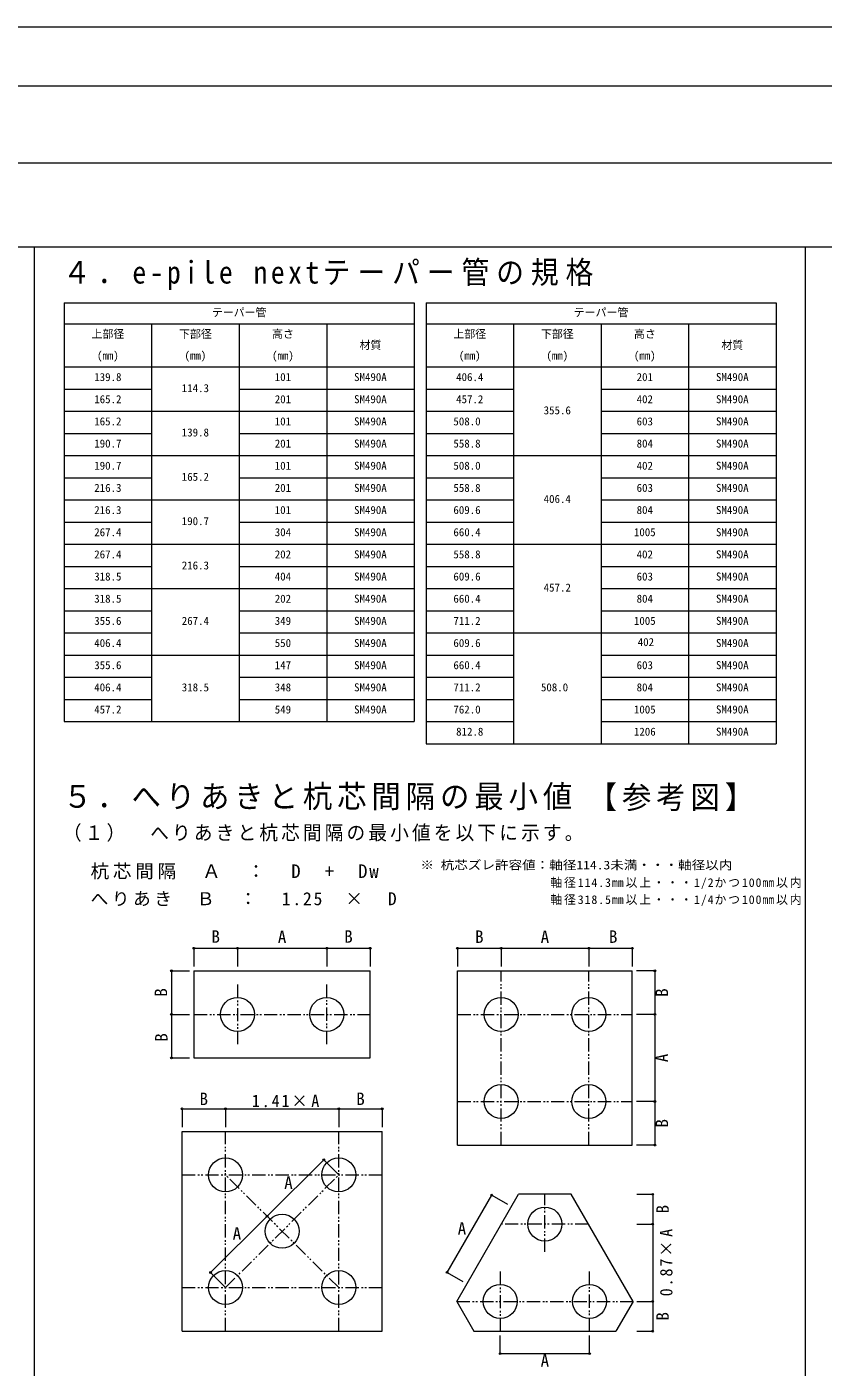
# Model space of a CAD drawing. Units: millimetres, scale not verified. Extents: x -297 to 297, y -210 to 210.
# Drawn here: x -1.3 to 133.6, y -17 to 210 of the extents above; entities that cross this region are included whole.
import ezdxf
from ezdxf.enums import TextEntityAlignment as Align

# ---------------------------------------------------------------- set-up
doc = ezdxf.new("R2010")
doc.units = ezdxf.units.MM
doc.header["$LTSCALE"] = 0.5
doc.header["$PDMODE"] = 32
doc.header["$PDSIZE"] = 0.3
doc.linetypes.add('DOUBLE_CHAIN1', pattern=[8.8, 5, -1, 0.6, -0.6, 0.6, -1])
for name, color, linetype, lineweight in [('0-2_DEFPOINTS', 1, 'Continuous', 18), ('0-7_WAKU', 7, 'Continuous', 18), ('8-8', 7, 'Continuous', 18), ('8-E', 7, 'Continuous', 9)]:
    doc.layers.add(name, color=color, linetype=linetype, lineweight=lineweight)
doc.styles.add('ＭＳ ゴシック', font='')
doc.styles.get('ＭＳ ゴシック').set_extended_font_data('MS Gothic')

# ---------------------------------------------------------------- blocks, each defined once
blk = doc.blocks.new('1.1')
at = {"layer": '8-E'}
for p, q in [((-44.0406, 32.5672), (-35.8406, 32.5672)), ((-44.0406, 32.5672), (-44.0406, 29.1215)), ((-35.8406, 32.5672), (-35.8406, 29.1215)), ((-35.8406, 32.5672), (-19.0406, 32.5672)), ((-19.0406, 32.5672), (-19.0406, 29.1215)), ((-19.0406, 32.5672), (-10.8406, 32.5672)), ((-10.8406, 32.5672), (-10.8406, 29.1215)), ((5.5887, 32.5615), (13.7887, 32.5615)), ((5.5887, 32.5615), (5.5887, 29.1215)), ((13.7887, 32.5615), (30.2887, 32.5615)), ((13.7887, 32.5615), (13.7887, 29.1215)), ((30.2887, 32.5615), (30.2887, 29.1215)), ((30.2887, 32.5615), (38.4887, 32.5615)), ((38.4887, 32.5615), (38.4887, 29.1215)), ((-48.2806, 28.3215), (-44.8406, 28.3215)), ((-44.0406, 28.3215), (-44.0406, 11.9215)), ((-44.0406, 28.3215), (-10.8406, 28.3215)), ((-10.8406, 11.9215), (-10.8406, 28.3215)), ((5.5887, 28.3215), (38.4887, 28.3215)), ((5.5887, -4.4785), (5.5887, 28.3215)), ((38.4887, -4.4785), (38.4887, 28.3215)), ((42.7287, 28.3215), (39.2887, 28.3215)), ((42.7287, 28.3215), (42.7287, 20.1215)), ((-48.2806, 25.7215), (-48.2806, 14.5215)), ((-48.2806, 20.1215), (-44.8406, 20.1215)), ((42.7287, 20.1215), (39.2887, 20.1215)), ((42.7287, 20.1215), (42.7287, 3.7215)), ((-48.2806, 11.9215), (-44.8406, 11.9215)), ((-44.0406, 11.9215), (-10.8406, 11.9215)), ((42.7287, 3.7215), (39.2887, 3.7215)), ((42.7287, 3.7215), (42.7287, -4.4785)), ((-46.2806, 2.3481), (-38.0806, 2.3481)), ((-46.2806, 2.3481), (-46.2806, -1.0919)), ((-38.0806, 2.3481), (-38.0806, -1.0919)), ((-38.0806, 2.3481), (-16.7806, 2.3481)), ((-16.7806, 2.3481), (-16.7806, -1.0919)), ((-16.7806, 2.3481), (-8.5806, 2.3481)), ((-8.5806, 2.3481), (-8.5806, -1.0919)), ((-46.2806, -39.4919), (-46.2806, -1.8919)), ((-46.2806, -1.8919), (-8.5806, -1.8919)), ((-8.5806, -39.4919), (-8.5806, -1.8919)), ((5.5887, -4.4785), (38.4887, -4.4785)), ((42.7287, -4.4785), (39.2887, -4.4785)), ((-30.2657, -17.8701), (-19.6023, -7.2569)), ((-16.7806, -10.0919), (-19.6023, -7.2569)), ((3.616, -28.4407), (12.016, -13.8915)), ((5.4287, -33.8919), (17.0619, -13.7427)), ((12.016, -13.8915), (14.9951, -15.6115)), ((26.9955, -13.7427), (17.0619, -13.7427)), ((38.6287, -33.8919), (26.9955, -13.7427)), ((39.3487, -13.7427), (42.3278, -13.7427)), ((42.3278, -13.7427), (42.3278, -19.3427)), ((-40.9023, -28.4569), (-30.2657, -17.8701)), ((39.3487, -19.3427), (42.3278, -19.3427)), ((42.3278, -19.3427), (42.3278, -33.8919)), ((-38.0806, -31.2919), (-40.9023, -28.4569)), ((3.616, -28.4407), (6.5951, -30.1607)), ((5.4287, -33.8919), (8.6619, -39.4919)), ((38.6287, -33.8919), (35.3955, -39.4919)), ((39.3487, -33.8919), (42.3278, -33.8919)), ((42.3278, -33.8919), (42.3278, -39.4919)), ((-46.2806, -39.4919), (-8.5806, -39.4919)), ((8.6619, -39.4919), (35.3955, -39.4919)), ((13.6287, -43.7319), (13.6287, -40.2919)), ((30.4287, -43.7319), (30.4287, -40.2919)), ((39.3487, -39.4919), (42.3278, -39.4919)), ((13.6287, -43.7319), (30.4287, -43.7319))]:
    blk.add_line(p, q, dxfattribs=at)
at = {"layer": '8-E', "linetype": 'DOUBLE_CHAIN1'}
for p, q in [((13.7887, -4.4674), (13.7887, 28.3215)), ((30.2887, -4.4674), (30.2887, 28.3215)), ((-35.8406, 25.7215), (-35.8406, 14.5215)), ((-19.0406, 14.5215), (-19.0406, 25.7215)), ((-44.0406, 20.1215), (-10.8406, 20.1215)), ((5.5887, 20.1215), (38.4887, 20.1215)), ((5.5887, 3.7215), (38.4887, 3.7215)), ((-38.0806, -39.4809), (-38.0806, -1.8919)), ((-16.7806, -39.4919), (-16.7806, -1.8919)), ((-46.2806, -10.0919), (-8.5806, -10.0919)), ((-38.0806, -31.2919), (-16.7806, -10.0919)), ((-16.7806, -31.2919), (-38.0806, -10.0919)), ((22.0287, -24.5574), (22.0287, -13.7427)), ((30.2287, -19.3427), (13.9837, -19.3427)), ((13.6287, -28.2919), (13.6287, -39.4919)), ((30.4287, -39.4919), (30.4287, -28.2919)), ((-46.2806, -31.2919), (-8.5806, -31.2919)), ((5.4287, -33.8919), (38.6287, -33.8919))]:
    blk.add_line(p, q, dxfattribs=at)
at = {"layer": '8-E'}
blk.add_lwpolyline([(-48.2806, 28.3215), (-48.2806, 20.1215), (-48.2806, 11.9215)], dxfattribs=at)
for centre in [(-35.8406, 20.1215), (-19.0406, 20.1215), (13.7887, 20.1215), (30.2887, 20.1215), (13.7887, 3.7215), (30.2887, 3.7215), (-38.0806, -10.0919), (-16.7806, -10.0919), (-27.4306, -20.6919), (22.0287, -19.3427), (-38.0806, -31.2919), (-16.7806, -31.2919), (13.6287, -33.8919), (30.4287, -33.8919)]:
    blk.add_circle(centre, 3.2, dxfattribs=at)
for p in [(-44.0406, 32.5672), (-35.8406, 32.5672), (-19.0406, 32.5672), (-10.8406, 32.5672), (5.5887, 32.5615), (13.7887, 32.5615), (30.2887, 32.5615), (38.4887, 32.5615), (-48.2806, 28.3215), (42.7287, 28.3215), (-48.2806, 20.1215), (42.7287, 20.1215), (-48.2806, 11.9215), (42.7287, 3.7215), (-46.2806, 2.3481), (-38.0806, 2.3481), (-16.7806, 2.3481), (-8.5806, 2.3481), (42.7287, -4.4785), (-19.6023, -7.2569), (12.016, -13.8915), (42.3278, -13.7427), (-30.2657, -17.8701), (42.3278, -19.3427), (-40.9023, -28.4569), (3.616, -28.4407), (42.3278, -33.8919), (42.3278, -39.4919), (13.6287, -43.7319), (30.4287, -43.7319)]:
    blk.add_point(p, dxfattribs=at)
at = {"layer": '8-E', "color": 2, "style": 'ＭＳ ゴシック'}
for s, p in [('B', (-40.7406, 32.8949)), ('A', (-28.2406, 32.8412)), ('B', (-15.7406, 32.8949)), ('B', (8.8887, 32.869)), ('A', (21.2387, 32.8526)), ('B', (34.0887, 32.8761)), ('B', (-42.9806, 2.3444)), ('B', (-13.4806, 2.3603)), ('A', (-27.0389, -13.4309)), ('A', (-36.7404, -22.9772)), ('A', (5.62, -22.0349)), ('A', (21.2287, -46.9039))]:
    blk.add_text(s, height=2.346, dxfattribs=at).set_placement(p, align=Align.BOTTOM_LEFT)
for s, p in [('B', (-48.3757, 23.4462)), ('B', (45.9224, 23.4215)), ('B', (-48.3011, 14.9781)), ('A', (45.9246, 11.1215)), ('B', (45.9277, -1.1785)), ('B', (46.0668, -17.3444)), ('B', (46.0583, -37.5139))]:
    blk.add_text(s, height=2.346, rotation=90, dxfattribs=at).set_placement(p, align=Align.BOTTOM_LEFT)
at = {"layer": '8-E', "color": 2, "insert": (-33.1374, 2.6347), "char_height": 2.346, "attachment_point": 7, "style": 'ＭＳ ゴシック'}
blk.add_mtext('\\T1.23;\\W0.95;1.41×A', dxfattribs=at)
at = {"layer": '8-E', "color": 2, "insert": (46.0802, -32.9457), "char_height": 2.346, "attachment_point": 7, "rotation": 90, "style": 'ＭＳ ゴシック'}
blk.add_mtext('\\T1.23;\\W0.95;0.87×A', dxfattribs=at)

msp = doc.modelspace()

# ---------------------------------------------------------------- linework, layer by layer
at = {"layer": '0-2_DEFPOINTS'}
msp.add_lwpolyline([(-297, -210), (-297, 210), (297, 210), (297, -210)], close=True, dxfattribs=at)
at = {"layer": '0-7_WAKU'}
msp.add_line((-285, 200), (285, 200), dxfattribs=at)
at = {"layer": '8-8', "color": 3}
for p, q in [((261.25, 186.9136), (-261.25, 186.9136)), ((261.25, 172.6636), (-261.25, 172.6636)), ((0, -169.9136), (0, 172.6636)), ((130.625, -169.9136), (130.625, 172.6636))]:
    msp.add_line(p, q, dxfattribs=at)
at = {"layer": '8-E', "color": 2}
for p, q in [((5, 163.2372), (64.3125, 163.2372)), ((5, 163.2372), (5, 92.33)), ((64.3125, 163.2372), (64.3125, 92.33)), ((66.3125, 163.2372), (66.3125, 88.576)), ((66.3125, 163.2372), (125.625, 163.2372)), ((5, 159.6918), (64.3125, 159.6918)), ((19.8281, 159.6918), (19.8281, 92.33)), ((34.6562, 159.6918), (34.6562, 92.33)), ((49.4844, 159.6918), (49.4844, 92.33)), ((66.3125, 159.6918), (125.625, 159.6918)), ((81.1406, 159.6918), (81.1406, 88.576)), ((95.9688, 159.6918), (95.9688, 88.576)), ((110.7969, 159.6918), (110.7969, 88.576)), ((5, 152.3925), (64.3125, 152.3925)), ((66.3125, 152.3925), (125.625, 152.3925)), ((5, 148.6386), (19.8281, 148.6386)), ((34.6142, 148.6386), (64.3125, 148.6386)), ((66.3125, 148.6386), (81.1406, 148.6386)), ((95.9267, 148.6386), (125.625, 148.6386)), ((5, 144.8847), (64.3125, 144.8847)), ((66.3125, 144.8847), (81.1406, 144.8847)), ((95.9267, 144.8847), (125.625, 144.8847)), ((5, 141.1308), (19.8281, 141.1308)), ((34.6142, 141.1308), (64.3125, 141.1308)), ((66.3125, 141.1308), (81.1406, 141.1308)), ((95.9267, 141.1308), (125.625, 141.1308)), ((5, 137.3769), (64.3125, 137.3769)), ((66.3125, 137.3769), (125.625, 137.3769)), ((5, 133.623), (19.8281, 133.623)), ((34.6142, 133.623), (64.3125, 133.623)), ((66.3125, 133.623), (81.1406, 133.623)), ((95.9267, 133.623), (125.625, 133.623)), ((5, 129.8691), (64.3125, 129.8691)), ((66.3125, 129.8691), (81.1406, 129.8691)), ((95.9267, 129.8691), (125.625, 129.8691)), ((5, 126.1151), (19.8281, 126.1151)), ((34.6142, 126.1151), (64.3125, 126.1151)), ((66.3125, 126.1151), (81.1406, 126.1151)), ((95.9267, 126.1151), (125.625, 126.1151)), ((5, 122.3612), (64.3125, 122.3612)), ((66.3125, 122.3612), (125.625, 122.3612)), ((5, 118.6073), (19.8281, 118.6073)), ((34.6142, 118.6073), (64.3125, 118.6073)), ((66.3125, 118.6073), (81.1406, 118.6073)), ((95.9267, 118.6073), (125.625, 118.6073)), ((5, 114.8534), (64.3125, 114.8534)), ((66.3125, 114.8534), (81.1406, 114.8534)), ((95.9267, 114.8534), (125.625, 114.8534)), ((5, 111.0995), (19.8281, 111.0995)), ((34.6142, 111.0995), (64.3125, 111.0995)), ((66.3125, 111.0995), (81.1406, 111.0995)), ((95.9267, 111.0995), (125.625, 111.0995)), ((5, 107.3456), (19.8281, 107.3456)), ((34.6142, 107.3456), (64.3125, 107.3456)), ((66.3125, 107.3456), (125.625, 107.3456)), ((5, 103.5917), (64.3125, 103.5917)), ((66.3125, 103.5917), (81.1406, 103.5917)), ((95.9267, 103.5917), (125.625, 103.5917)), ((5, 99.8378), (19.8281, 99.8378)), ((34.6142, 99.8378), (64.3125, 99.8378)), ((66.3125, 99.8378), (81.1406, 99.8378)), ((95.9267, 99.8378), (125.625, 99.8378)), ((5, 96.0839), (19.8281, 96.0839)), ((34.6142, 96.0839), (64.3125, 96.0839)), ((66.3125, 96.0839), (81.1406, 96.0839)), ((95.9267, 96.0839), (125.625, 96.0839)), ((5, 92.33), (64.3125, 92.33)), ((66.3125, 92.33), (81.1406, 92.33)), ((95.9267, 92.33), (125.625, 92.33)), ((66.3125, 88.576), (125.625, 88.576)), ((110.7338, 88.576), (125.625, 88.576))]:
    msp.add_line(p, q, dxfattribs=at)
at = {"layer": '8-E'}
msp.add_line((125.625, 163.2372), (125.625, 88.576), dxfattribs=at)

# ---------------------------------------------------------------- block references
at = {"layer": '8-E', "xscale": 0.9, "yscale": 0.9}
msp.add_blockref('1.1', (66.6231, 24.6153), dxfattribs=at)

# ---------------------------------------------------------------- texts
at = {"layer": '8-8', "attachment_point": 7, "style": 'ＭＳ ゴシック'}
for s, insert, char_height in [('\\T1.25;\\W0.9;４．e-pile\\~nextテーパー管の規格', (4.8, 165.4143), 3.831), ('\\T1.17;\\W0.95;５．へりあきと杭芯間隔の最小値', (4.8, 77.294), 3.831), ('\\T1.17;\\W0.95;（１）\u3000へりあきと杭芯間隔の最小値を以下に示す。', (4.8, 71.9633), 2.438)]:
    msp.add_mtext(s, dxfattribs=dict(at, insert=insert, char_height=char_height))
at = {"layer": '8-E', "style": 'ＭＳ ゴシック'}
for s, p in [('テーパー管', (30.0312, 160.5395)), ('テーパー管', (91.3438, 160.5395)), ('上部径', (9.6391, 156.8898)), ('下部径', (24.4672, 156.8898)), ('高さ', (40.2203, 156.8898)), ('材質', (55.0484, 155.0129)), ('上部径', (70.9516, 156.8898)), ('下部径', (85.7797, 156.8898)), ('高さ', (101.5328, 156.8898)), ('材質', (116.3609, 155.0129)), ('(mm)', (10.5641, 153.2402)), ('(mm)', (25.3922, 153.2402)), ('(mm)', (40.2203, 153.2402)), ('(mm)', (71.8766, 153.2402)), ('(mm)', (86.7047, 153.2402)), ('(mm)', (101.5328, 153.2402)), ('139.8', (10.1016, 149.5906)), ('101', (40.6828, 149.5906)), ('SM490A', (54.1234, 149.5906)), ('406.4', (71.4141, 149.5906)), ('201', (101.9953, 149.5906)), ('SM490A', (115.4359, 149.5906)), ('165.2', (10.1016, 145.8367)), ('114.3', (24.9297, 147.7136)), ('201', (40.6828, 145.8367)), ('SM490A', (54.1234, 145.8367)), ('457.2', (71.4141, 145.8367)), ('402', (101.9953, 145.8367)), ('SM490A', (115.4359, 145.8367)), ('355.6', (86.2422, 143.9597)), ('165.2', (10.1016, 142.0827)), ('101', (40.6828, 142.0827)), ('SM490A', (54.1234, 142.0827)), ('508.0 ', (70.9516, 142.0827)), ('603', (101.9953, 142.0827)), ('SM490A', (115.4359, 142.0827)), ('139.8', (24.9297, 140.2058)), ('190.7', (10.1016, 138.3288)), ('201', (40.6828, 138.3288)), ('SM490A', (54.1234, 138.3288)), ('558.8 ', (70.9516, 138.3288)), ('804', (101.9953, 138.3288)), ('SM490A', (115.4359, 138.3288)), ('190.7', (10.1016, 134.5749)), ('101', (40.6828, 134.5749)), ('SM490A', (54.1234, 134.5749)), ('508.0 ', (70.9516, 134.5749)), ('402', (101.9953, 134.5749)), ('SM490A', (115.4359, 134.5749)), ('165.2', (24.9297, 132.698)), ('216.3', (10.1016, 130.821)), ('201', (40.6828, 130.821)), ('SM490A', (54.1234, 130.821)), ('558.8 ', (70.9516, 130.821)), ('603', (101.9953, 130.821)), ('SM490A', (115.4359, 130.821)), ('406.4', (86.2422, 128.9441)), ('216.3', (10.1016, 127.0671)), ('101', (40.6828, 127.0671)), ('SM490A', (54.1234, 127.0671)), ('609.6 ', (70.9516, 127.0671)), ('804', (101.9953, 127.0671)), ('SM490A', (115.4359, 127.0671)), ('267.4', (10.1016, 123.3132)), ('190.7', (24.9297, 125.1901)), ('304', (40.6828, 123.3132)), ('SM490A', (54.1234, 123.3132)), ('660.4 ', (70.9516, 123.3132)), ('1005', (101.5328, 123.3132)), ('SM490A', (115.4359, 123.3132)), ('267.4', (10.1016, 119.5593)), ('202', (40.6828, 119.5593)), ('SM490A', (54.1234, 119.5593)), ('558.8 ', (70.9516, 119.5593)), ('402', (101.9953, 119.5593)), ('SM490A', (115.4359, 119.5593)), ('216.3', (24.9297, 117.6823)), ('318.5', (10.1016, 115.8054)), ('404', (40.6828, 115.8054)), ('SM490A', (54.1234, 115.8054)), ('609.6 ', (70.9516, 115.8054)), ('603', (101.9953, 115.8054)), ('SM490A', (115.4359, 115.8054)), ('318.5', (10.1016, 112.0515)), ('202', (40.6828, 112.0515)), ('SM490A', (54.1234, 112.0515)), ('660.4 ', (70.9516, 112.0515)), ('457.2', (86.2422, 113.9284)), ('804', (101.9953, 112.0515)), ('SM490A', (115.4359, 112.0515)), ('355.6', (10.1016, 108.2976)), ('267.4', (24.9297, 108.2976)), ('349', (40.6828, 108.2976)), ('SM490A', (54.1234, 108.2976)), ('711.2 ', (70.9516, 108.2976)), ('1005', (101.5328, 108.2976)), ('SM490A', (115.4359, 108.2976)), ('406.4', (10.1016, 104.5436)), ('550', (40.6828, 104.5436)), ('SM490A', (54.1234, 104.5436)), ('609.6 ', (70.9516, 104.5436)), ('402', (102.1832, 104.7043)), ('SM490A', (115.4359, 104.5436)), ('355.6', (10.1016, 100.7897)), ('147', (40.6828, 100.7897)), ('SM490A', (54.1234, 100.7897)), ('660.4 ', (70.9516, 100.7897)), ('603', (101.9953, 100.7897)), ('SM490A', (115.4359, 100.7897)), ('406.4', (10.1016, 97.0358)), ('318.5', (24.9297, 97.0358)), ('348', (40.6828, 97.0358)), ('SM490A', (54.1234, 97.0358)), ('711.2 ', (70.9516, 97.0358)), ('508.0 ', (85.7797, 97.0358)), ('804', (101.9953, 97.0358)), ('SM490A', (115.4359, 97.0358)), ('457.2', (10.1016, 93.2819)), ('549', (40.6828, 93.2819)), ('SM490A', (54.1234, 93.2819)), ('762.0 ', (70.9516, 93.2819)), ('1005', (101.5328, 93.2819)), ('SM490A', (115.4359, 93.2819)), ('812.8', (71.4141, 89.528)), ('1206', (101.5328, 89.528)), ('SM490A', (115.4359, 89.528))]:
    msp.add_text(s, height=1.356, dxfattribs=at).set_placement(p, align=Align.BOTTOM_LEFT)
at = {"layer": '8-E', "style": 'ＭＳ ゴシック', "width": 1.15}
msp.add_text('※ 杭芯ズレ許容値：軸径114.3未満・・・軸径以内', height=1.466, dxfattribs=at).set_placement((65.3507, 66.8433), align=Align.BOTTOM_LEFT)
at = {"layer": '8-E', "attachment_point": 7, "style": 'ＭＳ ゴシック'}
for s, insert, char_height in [('\\T1.17;\\W0.95;【参考図】', (93.7091, 77.1485), 3.831), ('\\T1.2;杭芯間隔\u3000Ａ\u3000：\u3000D\u3000+\u3000Dw', (9.4799, 65.5651), 2.309), ('\\T1.16;\u3000\u3000\u3000\\~\u3000\u3000\u3000\u3000\u3000\u3000軸径114.3㎜以上・・・1/2かつ100㎜以内', (65.3507, 63.9556), 1.466), ('\\T1.2;へりあき\u3000Ｂ\u3000：\u30001.25\u3000×\u3000D', (9.4799, 61.0679), 2.199), ('\\T1.16;\u3000\u3000\u3000\u3000\u3000\u3000\u3000\u3000\u3000\\~軸径318.5㎜以上・・・1/4かつ100㎜以内', (65.3507, 61.0679), 1.466)]:
    msp.add_mtext(s, dxfattribs=dict(at, insert=insert, char_height=char_height))

doc.saveas('drawing.dxf')
